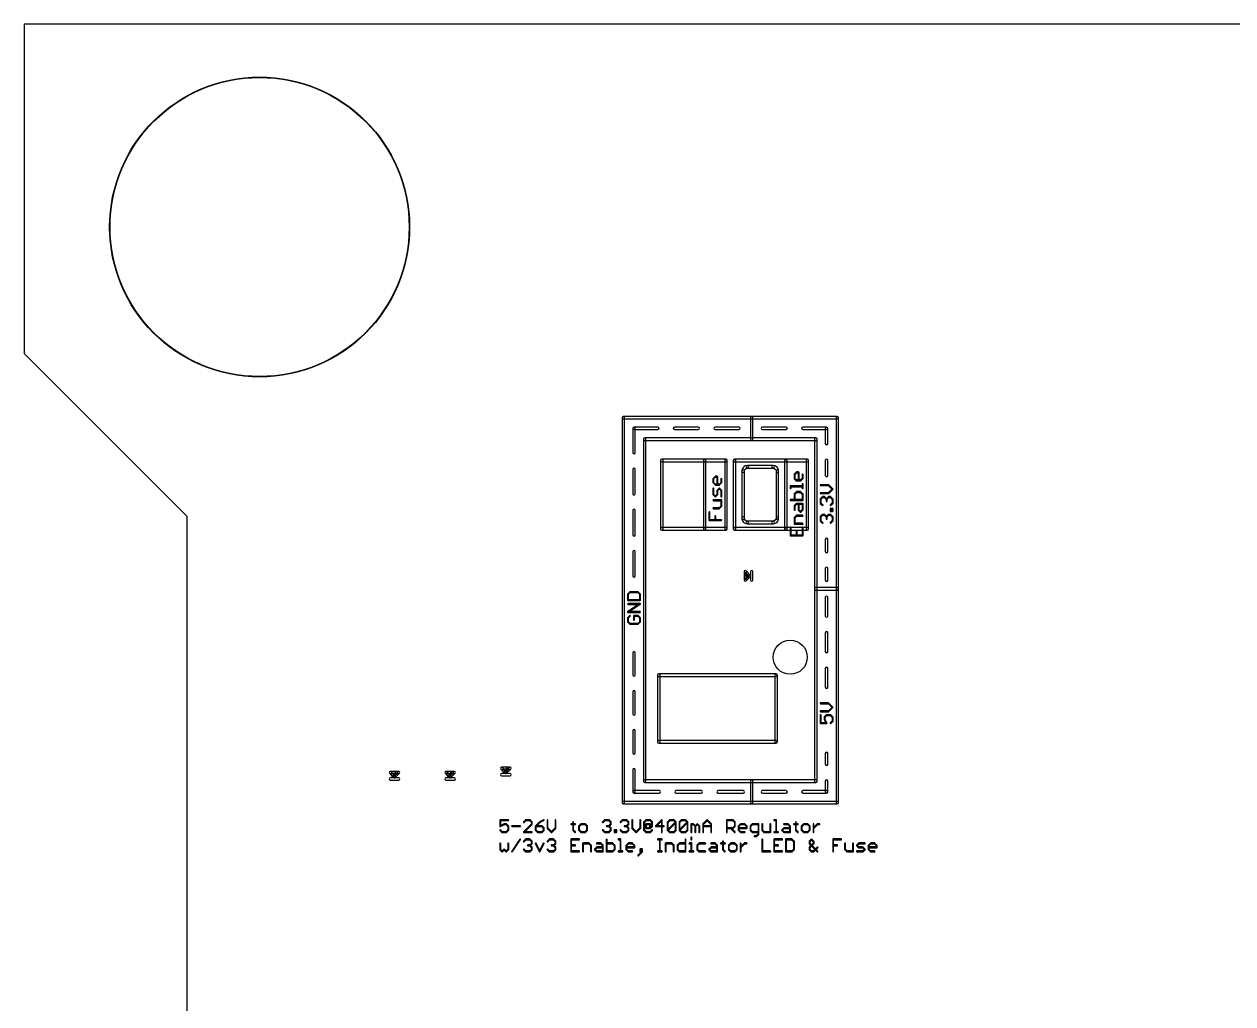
# Model space of a CAD drawing. Extents: x 0 to 11.2, y 0 to 11.2.
# Drawn here: x 0 to 2.824, y 8.92 to 11.21 of the extents above; entities that cross this region are included whole.
import ezdxf

# ---------------------------------------------------------------- set-up
doc = ezdxf.new("R2010")
doc.units = 0
doc.layers.add('20', color=53, linetype='CONTINUOUS')
doc.layers.add('21', color=253, linetype='CONTINUOUS')

msp = doc.modelspace()

# ---------------------------------------------------------------- linework, layer by layer
at = {"layer": '20'}
for p, q in [((5.969397, 11.21), (0, 11.21)), ((0, 11.21), (0, 10.44)), ((0, 10.44), (0.38, 10.06)), ((0.38, 10.06), (0.38, 1.16))]:
    msp.add_line(p, q, dxfattribs=at)
for radius in [0.350487, 0.349502]:
    msp.add_circle((0.550131, 10.735713), radius, dxfattribs=at)
at = {"layer": '21'}
for points in [[(1.7, 10.293), (1.4, 10.293, 1), (1.4, 10.287), (1.7, 10.287, 1)], [(1.397, 10.29), (1.397, 9.39, 1), (1.403, 9.39), (1.403, 10.29, 1)], [(1.9, 10.293), (1.7, 10.293, 1), (1.7, 10.287), (1.9, 10.287, 1)], [(1.703, 10.24), (1.703, 10.29, 1), (1.697, 10.29), (1.697, 10.24, 1)], [(1.903, 9.89), (1.903, 10.29, 1), (1.897, 10.29), (1.897, 9.89, 1)], [(1.48042, 10.268), (1.425, 10.268, 1), (1.425, 10.262), (1.48042, 10.262, 1)], [(1.422, 10.265), (1.422, 10.208278, 1), (1.428, 10.208278), (1.428, 10.265, 1)], [(1.57521, 10.268), (1.51979, 10.268, 1), (1.51979, 10.262), (1.57521, 10.262, 1)], [(1.67, 10.268), (1.61458, 10.268, 1), (1.61458, 10.262), (1.67, 10.262, 1)], [(1.725, 10.262), (1.780315, 10.262, 1), (1.780315, 10.268), (1.725, 10.268, 1)], [(1.819685, 10.262), (1.875, 10.262, 1), (1.875, 10.268), (1.819685, 10.268, 1)], [(1.872, 10.265), (1.872, 10.229685, 1), (1.878, 10.229685), (1.878, 10.265, 1)], [(1.453, 9.44), (1.453, 10.24, 1), (1.447, 10.24), (1.447, 9.44, 1)], [(1.45, 10.237), (1.85, 10.237, 1), (1.85, 10.243), (1.45, 10.243, 1)], [(1.847, 10.24), (1.847, 9.44, 1), (1.853, 9.44), (1.853, 10.24, 1)], [(1.422, 10.168907), (1.422, 10.112185, 1), (1.428, 10.112185), (1.428, 10.168907, 1)], [(1.59, 10.193), (1.49, 10.193, 1), (1.49, 10.187), (1.59, 10.187, 1)], [(1.487, 10.19), (1.487, 10.03, 1), (1.493, 10.03), (1.493, 10.19, 1)], [(1.64, 10.193), (1.59, 10.193, 1), (1.59, 10.187), (1.64, 10.187, 1)], [(1.587, 10.19), (1.587, 10.03, 1), (1.593, 10.03), (1.593, 10.19, 1)], [(1.643, 10.03), (1.643, 10.19, 1), (1.637, 10.19), (1.637, 10.03, 1)], [(1.78, 10.193), (1.66, 10.193, 1), (1.66, 10.187), (1.78, 10.187, 1)], [(1.657, 10.19), (1.657, 10.03, 1), (1.663, 10.03), (1.663, 10.19, 1)], [(1.69, 10.172, 1), (1.69, 10.178, 0.414214), (1.677, 10.165, 1), (1.683, 10.165, -0.414214)], [(1.683, 10.055), (1.683, 10.165, 1), (1.677, 10.165), (1.677, 10.055, 1)], [(1.69, 10.172), (1.75, 10.172, 1), (1.75, 10.178), (1.69, 10.178, 1)], [(1.757, 10.165, 1), (1.763, 10.165, 0.414214), (1.75, 10.178, 1), (1.75, 10.172, -0.414214)], [(1.757, 10.165), (1.757, 10.055, 1), (1.763, 10.055), (1.763, 10.165, 1)], [(1.83, 10.193), (1.78, 10.193, 1), (1.78, 10.187), (1.83, 10.187, 1)], [(1.777, 10.19), (1.777, 10.03, 1), (1.783, 10.03), (1.783, 10.19, 1)], [(1.833, 10.03), (1.833, 10.19, 1), (1.827, 10.19), (1.827, 10.03, 1)], [(1.872, 10.190315), (1.872, 10.155, 1), (1.878, 10.155), (1.878, 10.190315, 1)], [(1.611025, 10.146681), (1.615695, 10.151352, 1), (1.614281, 10.152766), (1.60961, 10.148095, 1)], [(1.611317, 10.138047), (1.611317, 10.147388, 1), (1.609317, 10.147388), (1.609317, 10.138047, 1)], [(1.614988, 10.151059), (1.619659, 10.151059, 1), (1.619659, 10.153059), (1.614988, 10.153059, 1)], [(1.618659, 10.152059), (1.618659, 10.133376, 1), (1.620659, 10.133376), (1.620659, 10.152059, 1)], [(1.628, 10.147388), (1.628, 10.138047, 1), (1.63, 10.138047), (1.63, 10.147388, 1)], [(1.801025, 10.156681), (1.805695, 10.161352, 1), (1.804281, 10.162766), (1.79961, 10.158095, 1)], [(1.801317, 10.148047), (1.801317, 10.157388, 1), (1.799317, 10.157388), (1.799317, 10.148047, 1)], [(1.805695, 10.144083), (1.801025, 10.148754, 1), (1.79961, 10.14734), (1.804281, 10.142669, 1)], [(1.804988, 10.161059), (1.809659, 10.161059, 1), (1.809659, 10.163059), (1.804988, 10.163059, 1)], [(1.814329, 10.144376), (1.804988, 10.144376, 1), (1.804988, 10.142376), (1.814329, 10.142376, 1)], [(1.808659, 10.162059), (1.808659, 10.143376, 1), (1.810659, 10.143376), (1.810659, 10.162059, 1)], [(1.818293, 10.148754), (1.813622, 10.144083, 1), (1.815036, 10.142669), (1.819707, 10.14734, 1)], [(1.818, 10.157388), (1.818, 10.148047, 1), (1.82, 10.148047), (1.82, 10.157388, 1)], [(1.615695, 10.134083), (1.611025, 10.138754, 1), (1.60961, 10.13734), (1.614281, 10.132669, 1)], [(1.611317, 10.110423), (1.611317, 10.124435, 1), (1.609317, 10.124435), (1.609317, 10.110423, 1)], [(1.615695, 10.10646), (1.611025, 10.11113, 1), (1.60961, 10.109716), (1.614281, 10.105046, 1)], [(1.624329, 10.134376), (1.614988, 10.134376, 1), (1.614988, 10.132376), (1.624329, 10.132376, 1)], [(1.618952, 10.11113), (1.614281, 10.10646, 1), (1.615695, 10.105046), (1.620366, 10.109716, 1)], [(1.623622, 10.125142), (1.618952, 10.120472, 1), (1.620366, 10.119058), (1.625036, 10.123728, 1)], [(1.618659, 10.119765), (1.618659, 10.110423, 1), (1.620659, 10.110423), (1.620659, 10.119765, 1)], [(1.628293, 10.138754), (1.623622, 10.134083, 1), (1.625036, 10.132669), (1.629707, 10.13734, 1)], [(1.629707, 10.120472), (1.625036, 10.125142, 1), (1.623622, 10.123728), (1.628293, 10.119058, 1)], [(1.63, 10.105753), (1.63, 10.119765, 1), (1.628, 10.119765), (1.628, 10.105753, 1)], [(1.791976, 10.12496), (1.791976, 10.129631, 1), (1.789976, 10.129631), (1.789976, 10.12496, 1)], [(1.790976, 10.128631), (1.819, 10.128631, 1), (1.819, 10.130631), (1.790976, 10.130631, 1)], [(1.804281, 10.116727), (1.79961, 10.112056, 1), (1.801025, 10.110642), (1.805695, 10.115312, 1)], [(1.799317, 10.111349), (1.799317, 10.097337, 1), (1.801317, 10.097337), (1.801317, 10.111349, 1)], [(1.814329, 10.117019), (1.804988, 10.117019, 1), (1.804988, 10.115019), (1.814329, 10.115019, 1)], [(1.819707, 10.112056), (1.815036, 10.116727, 1), (1.813622, 10.115312), (1.818293, 10.110642, 1)], [(1.82, 10.12496), (1.82, 10.134302, 1), (1.818, 10.134302), (1.818, 10.12496, 1)], [(1.82, 10.097337), (1.82, 10.111349, 1), (1.818, 10.111349), (1.818, 10.097337, 1)], [(1.879659, 10.133059), (1.860976, 10.133059, 1), (1.860976, 10.131059), (1.879659, 10.131059, 1)], [(1.860976, 10.112376), (1.879659, 10.112376, 1), (1.879659, 10.114376), (1.860976, 10.114376, 1)], [(1.889707, 10.123425), (1.880366, 10.132766, 1), (1.878952, 10.131352), (1.888293, 10.12201, 1)], [(1.880366, 10.112669), (1.889707, 10.12201, 1), (1.888293, 10.123425), (1.878952, 10.114083, 1)], [(1.629, 10.097812), (1.610317, 10.097812, 1), (1.610317, 10.095812), (1.629, 10.095812, 1)], [(1.625036, 10.077422), (1.629707, 10.082093, 1), (1.628293, 10.083507), (1.623622, 10.078836, 1)], [(1.63, 10.0828), (1.63, 10.096812, 1), (1.628, 10.096812), (1.628, 10.0828, 1)], [(1.790976, 10.096337), (1.819, 10.096337, 1), (1.819, 10.098337), (1.790976, 10.098337, 1)], [(1.801025, 10.083018), (1.805695, 10.087689, 1), (1.804281, 10.089103), (1.79961, 10.084432, 1)], [(1.801317, 10.074384), (1.801317, 10.083725, 1), (1.799317, 10.083725), (1.799317, 10.074384, 1)], [(1.804988, 10.087396), (1.819, 10.087396, 1), (1.819, 10.089396), (1.804988, 10.089396, 1)], [(1.810659, 10.074384), (1.810659, 10.088396, 1), (1.808659, 10.088396), (1.808659, 10.074384, 1)], [(1.818, 10.088396), (1.818, 10.074384, 1), (1.82, 10.074384), (1.82, 10.088396, 1)], [(1.861683, 10.099058), (1.866354, 10.103728, 1), (1.86494, 10.105142), (1.860269, 10.100472, 1)], [(1.861976, 10.090423), (1.861976, 10.099765, 1), (1.859976, 10.099765), (1.859976, 10.090423, 1)], [(1.866354, 10.08646), (1.861683, 10.09113, 1), (1.860269, 10.089716), (1.86494, 10.085046, 1)], [(1.865647, 10.103435), (1.870317, 10.103435, 1), (1.870317, 10.105435), (1.865647, 10.105435, 1)], [(1.86961, 10.103728), (1.874281, 10.099058, 1), (1.875695, 10.100472), (1.871025, 10.105142, 1)], [(1.875695, 10.099058), (1.880366, 10.103728, 1), (1.878952, 10.105142), (1.874281, 10.100472, 1)], [(1.873988, 10.099765), (1.873988, 10.095094, 1), (1.875988, 10.095094), (1.875988, 10.099765, 1)], [(1.879659, 10.103435), (1.884329, 10.103435, 1), (1.884329, 10.105435), (1.879659, 10.105435, 1)], [(1.883622, 10.103728), (1.888293, 10.099058, 1), (1.889707, 10.100472), (1.885036, 10.105142, 1)], [(1.888293, 10.09113), (1.883622, 10.08646, 1), (1.885036, 10.085046), (1.889707, 10.089716, 1)], [(1.888, 10.099765), (1.888, 10.090423, 1), (1.89, 10.090423), (1.89, 10.099765, 1)], [(1.422, 10.072815), (1.422, 10.016093, 1), (1.428, 10.016093), (1.428, 10.072815, 1)], [(1.601976, 10.050506), (1.601976, 10.069188, 1), (1.599976, 10.069188), (1.599976, 10.050506, 1)], [(1.610317, 10.077129), (1.624329, 10.077129, 1), (1.624329, 10.079129), (1.610317, 10.079129, 1)], [(1.615988, 10.050506), (1.615988, 10.059847, 1), (1.613988, 10.059847), (1.613988, 10.050506, 1)], [(1.683, 10.055, 1), (1.677, 10.055, 0.414214), (1.69, 10.042, 1), (1.69, 10.048, -0.414214)], [(1.75, 10.048, 1), (1.75, 10.042, 0.414214), (1.763, 10.055, 1), (1.757, 10.055, -0.414214)], [(1.801025, 10.055395), (1.805695, 10.060065, 1), (1.804281, 10.061479), (1.79961, 10.056809, 1)], [(1.801317, 10.04209), (1.801317, 10.056102, 1), (1.799317, 10.056102), (1.799317, 10.04209, 1)], [(1.804988, 10.059772), (1.819, 10.059772, 1), (1.819, 10.061772), (1.804988, 10.061772, 1)], [(1.815036, 10.07042), (1.810366, 10.075091, 1), (1.808952, 10.073677), (1.813622, 10.069006, 1)], [(1.818293, 10.075091), (1.813622, 10.07042, 1), (1.815036, 10.069006), (1.819707, 10.073677, 1)], [(1.861683, 10.057622), (1.866354, 10.062293, 1), (1.86494, 10.063707), (1.860269, 10.059036, 1)], [(1.861976, 10.048988), (1.861976, 10.058329, 1), (1.859976, 10.058329), (1.859976, 10.048988, 1)], [(1.865647, 10.062), (1.870317, 10.062, 1), (1.870317, 10.064), (1.865647, 10.064, 1)], [(1.86961, 10.062293), (1.874281, 10.057622, 1), (1.875695, 10.059036), (1.871025, 10.063707, 1)], [(1.875695, 10.057622), (1.880366, 10.062293, 1), (1.878952, 10.063707), (1.874281, 10.059036, 1)], [(1.873988, 10.058329), (1.873988, 10.053659, 1), (1.875988, 10.053659), (1.875988, 10.058329, 1)], [(1.879659, 10.062), (1.884329, 10.062, 1), (1.884329, 10.064), (1.879659, 10.064, 1)], [(1.885329, 10.071941), (1.885329, 10.076612, 1), (1.883329, 10.076612), (1.883329, 10.071941, 1)], [(1.884329, 10.075612), (1.889, 10.075612, 1), (1.889, 10.077612), (1.884329, 10.077612, 1)], [(1.889, 10.072941), (1.884329, 10.072941, 1), (1.884329, 10.070941), (1.889, 10.070941, 1)], [(1.883622, 10.062293), (1.888293, 10.057622, 1), (1.889707, 10.059036), (1.885036, 10.063707, 1)], [(1.888, 10.076612), (1.888, 10.071941, 1), (1.89, 10.071941), (1.89, 10.076612, 1)], [(1.888, 10.058329), (1.888, 10.048988, 1), (1.89, 10.048988), (1.89, 10.058329, 1)], [(1.49, 10.027), (1.59, 10.027, 1), (1.59, 10.033), (1.49, 10.033, 1)], [(1.59, 10.027), (1.64, 10.027, 1), (1.64, 10.033), (1.59, 10.033, 1)], [(1.629, 10.051506), (1.600976, 10.051506, 1), (1.600976, 10.049506), (1.629, 10.049506, 1)], [(1.66, 10.027), (1.78, 10.027, 1), (1.78, 10.033), (1.66, 10.033, 1)], [(1.69, 10.042), (1.75, 10.042, 1), (1.75, 10.048), (1.69, 10.048, 1)], [(1.78, 10.027), (1.83, 10.027, 1), (1.83, 10.033), (1.78, 10.033, 1)], [(1.789976, 10.033149), (1.789976, 10.014466, 1), (1.791976, 10.014466), (1.791976, 10.033149, 1)], [(1.819, 10.04309), (1.800317, 10.04309, 1), (1.800317, 10.04109), (1.819, 10.04109, 1)], [(1.82, 10.014466), (1.82, 10.033149, 1), (1.818, 10.033149), (1.818, 10.014466, 1)], [(1.866354, 10.045025), (1.861683, 10.049695, 1), (1.860269, 10.048281), (1.86494, 10.04361, 1)], [(1.888293, 10.049695), (1.883622, 10.045025, 1), (1.885036, 10.04361), (1.889707, 10.048281, 1)], [(1.790976, 10.013466), (1.819, 10.013466, 1), (1.819, 10.015466), (1.790976, 10.015466, 1)], [(1.805988, 10.014466), (1.805988, 10.023808, 1), (1.803988, 10.023808), (1.803988, 10.014466, 1)], [(1.872, 10.005), (1.872, 9.977185, 1), (1.878, 9.977185), (1.878, 10.005, 1)], [(1.422, 9.976722), (1.422, 9.92, 1), (1.428, 9.92), (1.428, 9.976722, 1)], [(1.696768, 9.921768), (1.686768, 9.931768, 1), (1.683232, 9.928232), (1.693232, 9.918232, 1)], [(1.6825, 9.93), (1.6825, 9.925, 1), (1.6875, 9.925), (1.6875, 9.93, 1)], [(1.6825, 9.925), (1.6825, 9.91, 1), (1.6875, 9.91), (1.6875, 9.925, 1)], [(1.691768, 9.921768), (1.686768, 9.926768, 1), (1.683232, 9.923232), (1.688232, 9.918232, 1)], [(1.686768, 9.908232), (1.691768, 9.913232, 1), (1.688232, 9.916768), (1.683232, 9.911768, 1)], [(1.691768, 9.913232), (1.696768, 9.918232, 1), (1.693232, 9.921768), (1.688232, 9.916768, 1)], [(1.6875, 9.92), (1.6875, 9.915, 1), (1.6925, 9.915), (1.6925, 9.92, 1)], [(1.6975, 9.93), (1.6975, 9.91, 1), (1.7025, 9.91), (1.7025, 9.93, 1)], [(1.872, 9.937815), (1.872, 9.91, 1), (1.878, 9.91), (1.878, 9.937815, 1)], [(1.9, 9.893), (1.85, 9.893, 1), (1.85, 9.887), (1.9, 9.887, 1)], [(1.903, 9.39), (1.903, 9.89, 1), (1.897, 9.89), (1.897, 9.39, 1)], [(1.41494, 9.882766), (1.410269, 9.878095, 1), (1.411683, 9.876681), (1.416354, 9.881352, 1)], [(1.409976, 9.877388), (1.409976, 9.863376, 1), (1.411976, 9.863376), (1.411976, 9.877388, 1)], [(1.410976, 9.862376), (1.439, 9.862376, 1), (1.439, 9.864376), (1.410976, 9.864376, 1)], [(1.434329, 9.883059), (1.415647, 9.883059, 1), (1.415647, 9.881059), (1.434329, 9.881059, 1)], [(1.439707, 9.878095), (1.435036, 9.882766, 1), (1.433622, 9.881352), (1.438293, 9.876681, 1)], [(1.44, 9.863376), (1.44, 9.877388, 1), (1.438, 9.877388), (1.438, 9.863376, 1)], [(1.872, 9.87), (1.872, 9.826247, 1), (1.878, 9.826247), (1.878, 9.87, 1)], [(1.411531, 9.834921), (1.439555, 9.853603, 1), (1.438445, 9.855267), (1.410421, 9.836585, 1)], [(1.439, 9.855435), (1.410976, 9.855435, 1), (1.410976, 9.853435), (1.439, 9.853435, 1)], [(1.439, 9.836753), (1.410976, 9.836753, 1), (1.410976, 9.834753), (1.439, 9.834753, 1)], [(1.41494, 9.827519), (1.410269, 9.822848, 1), (1.411683, 9.821434), (1.416354, 9.826105, 1)], [(1.409976, 9.822141), (1.409976, 9.8128, 1), (1.411976, 9.8128), (1.411976, 9.822141, 1)], [(1.410269, 9.812093), (1.41494, 9.807422, 1), (1.416354, 9.808836), (1.411683, 9.813507, 1)], [(1.415647, 9.807129), (1.434329, 9.807129, 1), (1.434329, 9.809129), (1.415647, 9.809129, 1)], [(1.434329, 9.827812), (1.424988, 9.827812, 1), (1.424988, 9.825812), (1.434329, 9.825812, 1)], [(1.423988, 9.826812), (1.423988, 9.81747, 1), (1.425988, 9.81747), (1.425988, 9.826812, 1)], [(1.439707, 9.822848), (1.435036, 9.827519, 1), (1.433622, 9.826105), (1.438293, 9.821434, 1)], [(1.435036, 9.807422), (1.439707, 9.812093, 1), (1.438293, 9.813507), (1.433622, 9.808836, 1)], [(1.44, 9.8128), (1.44, 9.822141, 1), (1.438, 9.822141), (1.438, 9.8128, 1)], [(1.872, 9.786877), (1.872, 9.743123, 1), (1.878, 9.743123), (1.878, 9.786877, 1)], [(1.422, 9.74), (1.422, 9.688278, 1), (1.428, 9.688278), (1.428, 9.74, 1)], [(1.48, 9.688), (1.48, 9.532, 1), (1.486, 9.532), (1.486, 9.688, 1)], [(1.757, 9.691), (1.483, 9.691, 1), (1.483, 9.685), (1.757, 9.685, 1)], [(1.76, 9.532), (1.76, 9.688, 1), (1.754, 9.688), (1.754, 9.532, 1)], [(1.872, 9.703753), (1.872, 9.66, 1), (1.878, 9.66), (1.878, 9.703753, 1)], [(1.422, 9.648907), (1.422, 9.597185, 1), (1.428, 9.597185), (1.428, 9.648907, 1)], [(1.879659, 9.623059), (1.860976, 9.623059, 1), (1.860976, 9.621059), (1.879659, 9.621059, 1)], [(1.860976, 9.602376), (1.879659, 9.602376, 1), (1.879659, 9.604376), (1.860976, 9.604376, 1)], [(1.889707, 9.613425), (1.880366, 9.622766, 1), (1.878952, 9.621352), (1.888293, 9.612011, 1)], [(1.880366, 9.602669), (1.889707, 9.612011, 1), (1.888293, 9.613425), (1.878952, 9.604083, 1)], [(1.859976, 9.594435), (1.859976, 9.575753, 1), (1.861976, 9.575753), (1.861976, 9.594435, 1)], [(1.860976, 9.574753), (1.874988, 9.574753, 1), (1.874988, 9.576753), (1.860976, 9.576753, 1)], [(1.871025, 9.589058), (1.875695, 9.593728, 1), (1.874281, 9.595143), (1.86961, 9.590472, 1)], [(1.871317, 9.585094), (1.871317, 9.589765, 1), (1.869317, 9.589765), (1.869317, 9.585094, 1)], [(1.875882, 9.5762), (1.871212, 9.585541, 1), (1.869423, 9.584647), (1.874094, 9.575306, 1)], [(1.874988, 9.593435), (1.884329, 9.593435, 1), (1.884329, 9.595435), (1.874988, 9.595435, 1)], [(1.883622, 9.593728), (1.888293, 9.589058, 1), (1.889707, 9.590472), (1.885036, 9.595143, 1)], [(1.888293, 9.581131), (1.883622, 9.57646, 1), (1.885036, 9.575046), (1.889707, 9.579716, 1)], [(1.888, 9.589765), (1.888, 9.580423, 1), (1.89, 9.580423), (1.89, 9.589765, 1)], [(1.422, 9.557815), (1.422, 9.506093, 1), (1.428, 9.506093), (1.428, 9.557815, 1)], [(1.483, 9.529), (1.757, 9.529, 1), (1.757, 9.535), (1.483, 9.535, 1)], [(1.872, 9.505), (1.872, 9.479685, 1), (1.878, 9.479685), (1.878, 9.505, 1)], [(0.8704, 9.4628), (0.8554, 9.4628, 1), (0.8554, 9.4578), (0.8704, 9.4578, 1)], [(0.853632, 9.458532), (0.858632, 9.453532, 1), (0.862168, 9.457068), (0.857168, 9.462068, 1)], [(0.867168, 9.448532), (0.877168, 9.458532, 1), (0.873632, 9.462068), (0.863632, 9.452068, 1)], [(0.867168, 9.453532), (0.872168, 9.458532, 1), (0.868632, 9.462068), (0.863632, 9.457068, 1)], [(0.8754, 9.4628), (0.8704, 9.4628, 1), (0.8704, 9.4578), (0.8754, 9.4578, 1)], [(1.0004, 9.4628), (0.9854, 9.4628, 1), (0.9854, 9.4578), (1.0004, 9.4578, 1)], [(0.983632, 9.458532), (0.988632, 9.453532, 1), (0.992168, 9.457068), (0.987168, 9.462068, 1)], [(0.997168, 9.448532), (1.007168, 9.458532, 1), (1.003632, 9.462068), (0.993632, 9.452068, 1)], [(0.997168, 9.453532), (1.002168, 9.458532, 1), (0.998632, 9.462068), (0.993632, 9.457068, 1)], [(1.0054, 9.4628), (1.0004, 9.4628, 1), (1.0004, 9.4578), (1.0054, 9.4578, 1)], [(1.1304, 9.4728), (1.1154, 9.4728, 1), (1.1154, 9.4678), (1.1304, 9.4678, 1)], [(1.113632, 9.468532), (1.118632, 9.463532, 1), (1.122168, 9.467068), (1.117168, 9.472068, 1)], [(1.118632, 9.463532), (1.123632, 9.458532, 1), (1.127168, 9.462068), (1.122168, 9.467068, 1)], [(1.1254, 9.4678), (1.1204, 9.4678, 1), (1.1204, 9.4628), (1.1254, 9.4628, 1)], [(1.127168, 9.458532), (1.137168, 9.468532, 1), (1.133632, 9.472068), (1.123632, 9.462068, 1)], [(1.127168, 9.463532), (1.132168, 9.468532, 1), (1.128632, 9.472068), (1.123632, 9.467068, 1)], [(1.1354, 9.4728), (1.1304, 9.4728, 1), (1.1304, 9.4678), (1.1354, 9.4678, 1)], [(1.422, 9.466722), (1.422, 9.415, 1), (1.428, 9.415), (1.428, 9.466722, 1)], [(0.8754, 9.4478), (0.8554, 9.4478, 1), (0.8554, 9.4428), (0.8754, 9.4428, 1)], [(0.858632, 9.453532), (0.863632, 9.448532, 1), (0.867168, 9.452068), (0.862168, 9.457068, 1)], [(0.8654, 9.4578), (0.8604, 9.4578, 1), (0.8604, 9.4528), (0.8654, 9.4528, 1)], [(1.0054, 9.4478), (0.9854, 9.4478, 1), (0.9854, 9.4428), (1.0054, 9.4428, 1)], [(0.988632, 9.453532), (0.993632, 9.448532, 1), (0.997168, 9.452068), (0.992168, 9.457068, 1)], [(0.9954, 9.4578), (0.9904, 9.4578, 1), (0.9904, 9.4528), (0.9954, 9.4528, 1)], [(1.1354, 9.4578), (1.1154, 9.4578, 1), (1.1154, 9.4528), (1.1354, 9.4528, 1)], [(1.85, 9.443), (1.45, 9.443, 1), (1.45, 9.437), (1.85, 9.437, 1)], [(1.697, 9.44), (1.697, 9.39, 1), (1.703, 9.39), (1.703, 9.44, 1)], [(1.872, 9.440315), (1.872, 9.415, 1), (1.878, 9.415), (1.878, 9.440315, 1)], [(1.425, 9.412), (1.483753, 9.412, 1), (1.483753, 9.418), (1.425, 9.418, 1)], [(1.523123, 9.412), (1.581877, 9.412, 1), (1.581877, 9.418), (1.523123, 9.418, 1)], [(1.621247, 9.412), (1.68, 9.412, 1), (1.68, 9.418), (1.621247, 9.418, 1)], [(1.780315, 9.418), (1.725, 9.418, 1), (1.725, 9.412), (1.780315, 9.412, 1)], [(1.875, 9.418), (1.819685, 9.418, 1), (1.819685, 9.412), (1.875, 9.412, 1)], [(1.4, 9.387), (1.7, 9.387, 1), (1.7, 9.393), (1.4, 9.393, 1)], [(1.7, 9.387), (1.9, 9.387, 1), (1.9, 9.393), (1.7, 9.393, 1)], [(1.131123, 9.350024), (1.112441, 9.350024, 1), (1.112441, 9.348024), (1.131123, 9.348024, 1)], [(1.111441, 9.349024), (1.111441, 9.335012, 1), (1.113441, 9.335012), (1.113441, 9.349024, 1)], [(1.171651, 9.349731), (1.166981, 9.34506, 1), (1.168395, 9.343646), (1.173065, 9.348317, 1)], [(1.1817, 9.350024), (1.172358, 9.350024, 1), (1.172358, 9.348024), (1.1817, 9.348024, 1)], [(1.187077, 9.34506), (1.182407, 9.349731, 1), (1.180992, 9.348317), (1.185663, 9.343646, 1)], [(1.213547, 9.349918), (1.204205, 9.345248, 1), (1.2051, 9.343459), (1.214441, 9.348129, 1)], [(1.221935, 9.349024), (1.221935, 9.330341, 1), (1.223935, 9.330341), (1.223935, 9.349024, 1)], [(1.242617, 9.330341), (1.242617, 9.349024, 1), (1.240617, 9.349024), (1.240617, 9.330341, 1)], [(1.352552, 9.343646), (1.357222, 9.348317, 1), (1.355808, 9.349731), (1.351137, 9.34506, 1)], [(1.356515, 9.348024), (1.365856, 9.348024, 1), (1.365856, 9.350024), (1.356515, 9.350024, 1)], [(1.365149, 9.348317), (1.36982, 9.343646, 1), (1.371234, 9.34506), (1.366564, 9.349731, 1)], [(1.393987, 9.343646), (1.398658, 9.348317, 1), (1.397243, 9.349731), (1.392573, 9.34506, 1)], [(1.39795, 9.348024), (1.407292, 9.348024, 1), (1.407292, 9.350024), (1.39795, 9.350024, 1)], [(1.406585, 9.348317), (1.411255, 9.343646, 1), (1.412669, 9.34506), (1.407999, 9.349731, 1)], [(1.419903, 9.349024), (1.419903, 9.330341, 1), (1.421903, 9.330341), (1.421903, 9.349024, 1)], [(1.440586, 9.330341), (1.440586, 9.349024, 1), (1.438586, 9.349024), (1.438586, 9.330341, 1)], [(1.449234, 9.343646), (1.453905, 9.348317, 1), (1.45249, 9.349731), (1.44782, 9.34506, 1)], [(1.453197, 9.348024), (1.462539, 9.348024, 1), (1.462539, 9.350024), (1.453197, 9.350024, 1)], [(1.461832, 9.348317), (1.466502, 9.343646, 1), (1.467917, 9.34506), (1.463246, 9.349731, 1)], [(1.489455, 9.349731), (1.475443, 9.335719, 1), (1.476857, 9.334305), (1.490869, 9.348317, 1)], [(1.491162, 9.321), (1.491162, 9.349024, 1), (1.489162, 9.349024), (1.489162, 9.321, 1)], [(1.504481, 9.343646), (1.509152, 9.348317, 1), (1.507737, 9.349731), (1.503067, 9.34506, 1)], [(1.508445, 9.348024), (1.517786, 9.348024, 1), (1.517786, 9.350024), (1.508445, 9.350024, 1)], [(1.517079, 9.348317), (1.521749, 9.343646, 1), (1.523164, 9.34506), (1.518493, 9.349731, 1)], [(1.532104, 9.343646), (1.536775, 9.348317, 1), (1.535361, 9.349731), (1.53069, 9.34506, 1)], [(1.536068, 9.348024), (1.545409, 9.348024, 1), (1.545409, 9.350024), (1.536068, 9.350024, 1)], [(1.544702, 9.348317), (1.549373, 9.343646, 1), (1.550787, 9.34506), (1.546116, 9.349731, 1)], [(1.587352, 9.338975), (1.596693, 9.348317, 1), (1.595279, 9.349731), (1.585937, 9.34039, 1)], [(1.595279, 9.348317), (1.60462, 9.338975, 1), (1.606034, 9.34039), (1.596693, 9.349731, 1)], [(1.642891, 9.321), (1.642891, 9.349024, 1), (1.640891, 9.349024), (1.640891, 9.321, 1)], [(1.641891, 9.348024), (1.655903, 9.348024, 1), (1.655903, 9.350024), (1.641891, 9.350024, 1)], [(1.655196, 9.348317), (1.659867, 9.343646, 1), (1.661281, 9.34506), (1.656611, 9.349731, 1)], [(1.752386, 9.348024), (1.757056, 9.348024, 1), (1.757056, 9.350024), (1.752386, 9.350024, 1)], [(1.756056, 9.349024), (1.756056, 9.321, 1), (1.758056, 9.321), (1.758056, 9.349024, 1)], [(1.117818, 9.321707), (1.113148, 9.326378, 1), (1.111733, 9.324964), (1.116404, 9.320293, 1)], [(1.112888, 9.334118), (1.122229, 9.338788, 1), (1.121335, 9.340577), (1.111993, 9.335906, 1)], [(1.126453, 9.322), (1.117111, 9.322, 1), (1.117111, 9.32), (1.126453, 9.32, 1)], [(1.121782, 9.338683), (1.126453, 9.338683, 1), (1.126453, 9.340683), (1.121782, 9.340683, 1)], [(1.125745, 9.338975), (1.130416, 9.334305, 1), (1.13183, 9.335719), (1.12716, 9.34039, 1)], [(1.130416, 9.326378), (1.125745, 9.321707, 1), (1.12716, 9.320293), (1.13183, 9.324964, 1)], [(1.130123, 9.335012), (1.130123, 9.325671, 1), (1.132123, 9.325671), (1.132123, 9.335012, 1)], [(1.140064, 9.334012), (1.158747, 9.334012, 1), (1.158747, 9.336012), (1.140064, 9.336012, 1)], [(1.168395, 9.320293), (1.187077, 9.338975, 1), (1.185663, 9.34039), (1.166981, 9.321707, 1)], [(1.18637, 9.322), (1.167688, 9.322, 1), (1.167688, 9.32), (1.18637, 9.32, 1)], [(1.18737, 9.339683), (1.18737, 9.344353, 1), (1.18537, 9.344353), (1.18537, 9.339683, 1)], [(1.203945, 9.34506), (1.194604, 9.335719, 1), (1.196018, 9.334305), (1.20536, 9.343646, 1)], [(1.194311, 9.335012), (1.194311, 9.325671, 1), (1.196311, 9.325671), (1.196311, 9.335012, 1)], [(1.209323, 9.336012), (1.195311, 9.336012, 1), (1.195311, 9.334012), (1.209323, 9.334012, 1)], [(1.194604, 9.324964), (1.199275, 9.320293, 1), (1.200689, 9.321707), (1.196018, 9.326378, 1)], [(1.199982, 9.32), (1.209323, 9.32, 1), (1.209323, 9.322), (1.199982, 9.322, 1)], [(1.214701, 9.331048), (1.21003, 9.335719, 1), (1.208616, 9.334305), (1.213287, 9.329634, 1)], [(1.21003, 9.320293), (1.214701, 9.324964, 1), (1.213287, 9.326378), (1.208616, 9.321707, 1)], [(1.214994, 9.325671), (1.214994, 9.330341, 1), (1.212994, 9.330341), (1.212994, 9.325671, 1)], [(1.222228, 9.329634), (1.231569, 9.320293, 1), (1.232983, 9.321707), (1.223642, 9.331048, 1)], [(1.232983, 9.320293), (1.242324, 9.329634, 1), (1.24091, 9.331048), (1.231569, 9.321707, 1)], [(1.278182, 9.338683), (1.287523, 9.338683, 1), (1.287523, 9.340683), (1.278182, 9.340683, 1)], [(1.281852, 9.344353), (1.281852, 9.325671, 1), (1.283852, 9.325671), (1.283852, 9.344353, 1)], [(1.282145, 9.324964), (1.286816, 9.320293, 1), (1.28823, 9.321707), (1.283559, 9.326378, 1)], [(1.300561, 9.34039), (1.29589, 9.335719, 1), (1.297305, 9.334305), (1.301975, 9.338975, 1)], [(1.295597, 9.335012), (1.295597, 9.325671, 1), (1.297597, 9.325671), (1.297597, 9.335012, 1)], [(1.29589, 9.324964), (1.300561, 9.320293, 1), (1.301975, 9.321707), (1.297305, 9.326378, 1)], [(1.310609, 9.340683), (1.301268, 9.340683, 1), (1.301268, 9.338683), (1.310609, 9.338683, 1)], [(1.301268, 9.32), (1.310609, 9.32, 1), (1.310609, 9.322), (1.301268, 9.322, 1)], [(1.315987, 9.335719), (1.311316, 9.34039, 1), (1.309902, 9.338975), (1.314573, 9.334305, 1)], [(1.311316, 9.320293), (1.315987, 9.324964, 1), (1.314573, 9.326378), (1.309902, 9.321707, 1)], [(1.31628, 9.325671), (1.31628, 9.335012, 1), (1.31428, 9.335012), (1.31428, 9.325671, 1)], [(1.357222, 9.321707), (1.352552, 9.326378, 1), (1.351137, 9.324964), (1.355808, 9.320293, 1)], [(1.365856, 9.322), (1.356515, 9.322, 1), (1.356515, 9.32), (1.365856, 9.32, 1)], [(1.365856, 9.336012), (1.361186, 9.336012, 1), (1.361186, 9.334012), (1.365856, 9.334012, 1)], [(1.36982, 9.34039), (1.365149, 9.335719, 1), (1.366564, 9.334305), (1.371234, 9.338975, 1)], [(1.365149, 9.334305), (1.36982, 9.329634, 1), (1.371234, 9.331048), (1.366564, 9.335719, 1)], [(1.36982, 9.326378), (1.365149, 9.321707, 1), (1.366564, 9.320293), (1.371234, 9.324964, 1)], [(1.369527, 9.344353), (1.369527, 9.339683, 1), (1.371527, 9.339683), (1.371527, 9.344353, 1)], [(1.369527, 9.330341), (1.369527, 9.325671, 1), (1.371527, 9.325671), (1.371527, 9.330341, 1)], [(1.380468, 9.321), (1.380468, 9.325671, 1), (1.378468, 9.325671), (1.378468, 9.321, 1)], [(1.379468, 9.324671), (1.384139, 9.324671, 1), (1.384139, 9.326671), (1.379468, 9.326671, 1)], [(1.384139, 9.322), (1.379468, 9.322, 1), (1.379468, 9.32), (1.384139, 9.32, 1)], [(1.383139, 9.325671), (1.383139, 9.321, 1), (1.385139, 9.321), (1.385139, 9.325671, 1)], [(1.398658, 9.321707), (1.393987, 9.326378, 1), (1.392573, 9.324964), (1.397243, 9.320293, 1)], [(1.407292, 9.322), (1.39795, 9.322, 1), (1.39795, 9.32), (1.407292, 9.32, 1)], [(1.407292, 9.336012), (1.402621, 9.336012, 1), (1.402621, 9.334012), (1.407292, 9.334012, 1)], [(1.411255, 9.34039), (1.406585, 9.335719, 1), (1.407999, 9.334305), (1.412669, 9.338975, 1)], [(1.406585, 9.334305), (1.411255, 9.329634, 1), (1.412669, 9.331048), (1.407999, 9.335719, 1)], [(1.411255, 9.326378), (1.406585, 9.321707, 1), (1.407999, 9.320293), (1.412669, 9.324964, 1)], [(1.410962, 9.344353), (1.410962, 9.339683, 1), (1.412962, 9.339683), (1.412962, 9.344353, 1)], [(1.410962, 9.330341), (1.410962, 9.325671, 1), (1.412962, 9.325671), (1.412962, 9.330341, 1)], [(1.420196, 9.329634), (1.429537, 9.320293, 1), (1.430952, 9.321707), (1.42161, 9.331048, 1)], [(1.430952, 9.320293), (1.440293, 9.329634, 1), (1.438879, 9.331048), (1.429537, 9.321707, 1)], [(1.449527, 9.325671), (1.449527, 9.344353, 1), (1.447527, 9.344353), (1.447527, 9.325671, 1)], [(1.453905, 9.321707), (1.449234, 9.326378, 1), (1.44782, 9.324964), (1.45249, 9.320293, 1)], [(1.454197, 9.330341), (1.454197, 9.339683, 1), (1.452197, 9.339683), (1.452197, 9.330341, 1)], [(1.453197, 9.338683), (1.462539, 9.338683, 1), (1.462539, 9.340683), (1.453197, 9.340683, 1)], [(1.462539, 9.331341), (1.453197, 9.331341, 1), (1.453197, 9.329341), (1.462539, 9.329341, 1)], [(1.462539, 9.322), (1.453197, 9.322, 1), (1.453197, 9.32), (1.462539, 9.32, 1)], [(1.461539, 9.339683), (1.461539, 9.330341, 1), (1.463539, 9.330341), (1.463539, 9.339683, 1)], [(1.466502, 9.335719), (1.461832, 9.331048, 1), (1.463246, 9.329634), (1.467917, 9.334305, 1)], [(1.466502, 9.326378), (1.461832, 9.321707, 1), (1.463246, 9.320293), (1.467917, 9.324964, 1)], [(1.466209, 9.344353), (1.466209, 9.335012, 1), (1.468209, 9.335012), (1.468209, 9.344353, 1)], [(1.47615, 9.334012), (1.494833, 9.334012, 1), (1.494833, 9.336012), (1.47615, 9.336012, 1)], [(1.504774, 9.325671), (1.504774, 9.344353, 1), (1.502774, 9.344353), (1.502774, 9.325671, 1)], [(1.504481, 9.324964), (1.523164, 9.343646, 1), (1.521749, 9.34506), (1.503067, 9.326378, 1)], [(1.509152, 9.321707), (1.504481, 9.326378, 1), (1.503067, 9.324964), (1.507737, 9.320293, 1)], [(1.517786, 9.322), (1.508445, 9.322, 1), (1.508445, 9.32), (1.517786, 9.32, 1)], [(1.521749, 9.326378), (1.517079, 9.321707, 1), (1.518493, 9.320293), (1.523164, 9.324964, 1)], [(1.521456, 9.344353), (1.521456, 9.325671, 1), (1.523456, 9.325671), (1.523456, 9.344353, 1)], [(1.532397, 9.325671), (1.532397, 9.344353, 1), (1.530397, 9.344353), (1.530397, 9.325671, 1)], [(1.532104, 9.324964), (1.550787, 9.343646, 1), (1.549373, 9.34506), (1.53069, 9.326378, 1)], [(1.536775, 9.321707), (1.532104, 9.326378, 1), (1.53069, 9.324964), (1.535361, 9.320293, 1)], [(1.545409, 9.322), (1.536068, 9.322, 1), (1.536068, 9.32), (1.545409, 9.32, 1)], [(1.549373, 9.326378), (1.544702, 9.321707, 1), (1.546116, 9.320293), (1.550787, 9.324964, 1)], [(1.54908, 9.344353), (1.54908, 9.325671, 1), (1.55108, 9.325671), (1.55108, 9.344353, 1)], [(1.560021, 9.321), (1.560021, 9.339683, 1), (1.558021, 9.339683), (1.558021, 9.321, 1)], [(1.559021, 9.338683), (1.563692, 9.338683, 1), (1.563692, 9.340683), (1.559021, 9.340683, 1)], [(1.562984, 9.338975), (1.567655, 9.334305, 1), (1.569069, 9.335719), (1.564399, 9.34039, 1)], [(1.569069, 9.334305), (1.57374, 9.338975, 1), (1.572326, 9.34039), (1.567655, 9.335719, 1)], [(1.567362, 9.335012), (1.567362, 9.321, 1), (1.569362, 9.321), (1.569362, 9.335012, 1)], [(1.572326, 9.338975), (1.576996, 9.334305, 1), (1.578411, 9.335719), (1.57374, 9.34039, 1)], [(1.576703, 9.335012), (1.576703, 9.321, 1), (1.578703, 9.321), (1.578703, 9.335012, 1)], [(1.587644, 9.321), (1.587644, 9.339683, 1), (1.585644, 9.339683), (1.585644, 9.321, 1)], [(1.586644, 9.334012), (1.605327, 9.334012, 1), (1.605327, 9.336012), (1.586644, 9.336012, 1)], [(1.604327, 9.339683), (1.604327, 9.321, 1), (1.606327, 9.321), (1.606327, 9.339683, 1)], [(1.655903, 9.331341), (1.641891, 9.331341, 1), (1.641891, 9.329341), (1.655903, 9.329341, 1)], [(1.650526, 9.329634), (1.659867, 9.320293, 1), (1.661281, 9.321707), (1.65194, 9.331048, 1)], [(1.659867, 9.335719), (1.655196, 9.331048, 1), (1.656611, 9.329634), (1.661281, 9.334305, 1)], [(1.659574, 9.344353), (1.659574, 9.335012, 1), (1.661574, 9.335012), (1.661574, 9.344353, 1)], [(1.670222, 9.334305), (1.674893, 9.338975, 1), (1.673479, 9.34039), (1.668808, 9.335719, 1)], [(1.670515, 9.325671), (1.670515, 9.335012, 1), (1.668515, 9.335012), (1.668515, 9.325671, 1)], [(1.688198, 9.331341), (1.669515, 9.331341, 1), (1.669515, 9.329341), (1.688198, 9.329341, 1)], [(1.674893, 9.321707), (1.670222, 9.326378, 1), (1.668808, 9.324964), (1.673479, 9.320293, 1)], [(1.674186, 9.338683), (1.683527, 9.338683, 1), (1.683527, 9.340683), (1.674186, 9.340683, 1)], [(1.683527, 9.322), (1.674186, 9.322, 1), (1.674186, 9.32), (1.683527, 9.32, 1)], [(1.68282, 9.338975), (1.68749, 9.334305, 1), (1.688905, 9.335719), (1.684234, 9.34039, 1)], [(1.687198, 9.335012), (1.687198, 9.330341, 1), (1.689198, 9.330341), (1.689198, 9.335012, 1)], [(1.701102, 9.34039), (1.696431, 9.335719, 1), (1.697846, 9.334305), (1.702516, 9.338975, 1)], [(1.696431, 9.324964), (1.701102, 9.320293, 1), (1.702516, 9.321707), (1.697846, 9.326378, 1)], [(1.696139, 9.335012), (1.696139, 9.325671, 1), (1.698139, 9.325671), (1.698139, 9.335012, 1)], [(1.715821, 9.340683), (1.701809, 9.340683, 1), (1.701809, 9.338683), (1.715821, 9.338683, 1)], [(1.701809, 9.32), (1.715821, 9.32, 1), (1.715821, 9.322), (1.701809, 9.322, 1)], [(1.716821, 9.316329), (1.716821, 9.339683, 1), (1.714821, 9.339683), (1.714821, 9.316329, 1)], [(1.723762, 9.339683), (1.723762, 9.325671, 1), (1.725762, 9.325671), (1.725762, 9.339683, 1)], [(1.724055, 9.324964), (1.728726, 9.320293, 1), (1.73014, 9.321707), (1.725469, 9.326378, 1)], [(1.729433, 9.32), (1.743445, 9.32, 1), (1.743445, 9.322), (1.729433, 9.322, 1)], [(1.744445, 9.321), (1.744445, 9.339683, 1), (1.742445, 9.339683), (1.742445, 9.321, 1)], [(1.752386, 9.32), (1.761727, 9.32, 1), (1.761727, 9.322), (1.752386, 9.322, 1)], [(1.771508, 9.324964), (1.776179, 9.329634, 1), (1.774765, 9.331048), (1.770094, 9.326378, 1)], [(1.776179, 9.321707), (1.771508, 9.326378, 1), (1.770094, 9.324964), (1.774765, 9.320293, 1)], [(1.775472, 9.338683), (1.784813, 9.338683, 1), (1.784813, 9.340683), (1.775472, 9.340683, 1)], [(1.775472, 9.329341), (1.789484, 9.329341, 1), (1.789484, 9.331341), (1.775472, 9.331341, 1)], [(1.789484, 9.322), (1.775472, 9.322, 1), (1.775472, 9.32), (1.789484, 9.32, 1)], [(1.784106, 9.338975), (1.788777, 9.334305, 1), (1.790191, 9.335719), (1.78552, 9.34039, 1)], [(1.788484, 9.335012), (1.788484, 9.321, 1), (1.790484, 9.321), (1.790484, 9.335012, 1)], [(1.798425, 9.338683), (1.807766, 9.338683, 1), (1.807766, 9.340683), (1.798425, 9.340683, 1)], [(1.802095, 9.344353), (1.802095, 9.325671, 1), (1.804095, 9.325671), (1.804095, 9.344353, 1)], [(1.802388, 9.324964), (1.807059, 9.320293, 1), (1.808473, 9.321707), (1.803803, 9.326378, 1)], [(1.820804, 9.34039), (1.816133, 9.335719, 1), (1.817548, 9.334305), (1.822218, 9.338975, 1)], [(1.816133, 9.324964), (1.820804, 9.320293, 1), (1.822218, 9.321707), (1.817548, 9.326378, 1)], [(1.815841, 9.335012), (1.815841, 9.325671, 1), (1.817841, 9.325671), (1.817841, 9.335012, 1)], [(1.830852, 9.340683), (1.821511, 9.340683, 1), (1.821511, 9.338683), (1.830852, 9.338683, 1)], [(1.821511, 9.32), (1.830852, 9.32, 1), (1.830852, 9.322), (1.821511, 9.322, 1)], [(1.83623, 9.335719), (1.83156, 9.34039, 1), (1.830145, 9.338975), (1.834816, 9.334305, 1)], [(1.83156, 9.320293), (1.83623, 9.324964, 1), (1.834816, 9.326378), (1.830145, 9.321707, 1)], [(1.836523, 9.325671), (1.836523, 9.335012, 1), (1.834523, 9.335012), (1.834523, 9.325671, 1)], [(1.845464, 9.321), (1.845464, 9.339683, 1), (1.843464, 9.339683), (1.843464, 9.321, 1)], [(1.845171, 9.329634), (1.854512, 9.338975, 1), (1.853098, 9.34039), (1.843757, 9.331048, 1)], [(1.853805, 9.338683), (1.858476, 9.338683, 1), (1.858476, 9.340683), (1.853805, 9.340683, 1)], [(1.111441, 9.294683), (1.111441, 9.280671, 1), (1.113441, 9.280671), (1.113441, 9.294683, 1)], [(1.132123, 9.280671), (1.132123, 9.294683, 1), (1.130123, 9.294683), (1.130123, 9.280671, 1)], [(1.140896, 9.275445), (1.159579, 9.303469, 1), (1.157915, 9.304579), (1.139232, 9.276555, 1)], [(1.168395, 9.298646), (1.173065, 9.303317, 1), (1.171651, 9.304731), (1.166981, 9.30006, 1)], [(1.172358, 9.303024), (1.1817, 9.303024, 1), (1.1817, 9.305024), (1.172358, 9.305024, 1)], [(1.180992, 9.303317), (1.185663, 9.298646, 1), (1.187077, 9.30006), (1.182407, 9.304731, 1)], [(1.185663, 9.29539), (1.180992, 9.290719, 1), (1.182407, 9.289305), (1.187077, 9.293975, 1)], [(1.18537, 9.299353), (1.18537, 9.294683, 1), (1.18737, 9.294683), (1.18737, 9.299353, 1)], [(1.194417, 9.294235), (1.203758, 9.275553, 1), (1.205547, 9.276447), (1.196206, 9.29513, 1)], [(1.205547, 9.275553), (1.214888, 9.294235, 1), (1.213099, 9.29513), (1.203758, 9.276447, 1)], [(1.223642, 9.298646), (1.228312, 9.303317, 1), (1.226898, 9.304731), (1.222228, 9.30006, 1)], [(1.227605, 9.303024), (1.236947, 9.303024, 1), (1.236947, 9.305024), (1.227605, 9.305024, 1)], [(1.236239, 9.303317), (1.24091, 9.298646, 1), (1.242324, 9.30006), (1.237654, 9.304731, 1)], [(1.24091, 9.29539), (1.236239, 9.290719, 1), (1.237654, 9.289305), (1.242324, 9.293975, 1)], [(1.240617, 9.299353), (1.240617, 9.294683, 1), (1.242617, 9.294683), (1.242617, 9.299353, 1)], [(1.296864, 9.305024), (1.278182, 9.305024, 1), (1.278182, 9.303024), (1.296864, 9.303024, 1)], [(1.277182, 9.304024), (1.277182, 9.276, 1), (1.279182, 9.276), (1.279182, 9.304024, 1)], [(1.306805, 9.276), (1.306805, 9.294683, 1), (1.304805, 9.294683), (1.304805, 9.276, 1)], [(1.305805, 9.293683), (1.319817, 9.293683, 1), (1.319817, 9.295683), (1.305805, 9.295683, 1)], [(1.31911, 9.293975), (1.323781, 9.289305, 1), (1.325195, 9.290719), (1.320524, 9.29539, 1)], [(1.338099, 9.293683), (1.347441, 9.293683, 1), (1.347441, 9.295683), (1.338099, 9.295683, 1)], [(1.346734, 9.293975), (1.351404, 9.289305, 1), (1.352818, 9.290719), (1.348148, 9.29539, 1)], [(1.360052, 9.304024), (1.360052, 9.276, 1), (1.362052, 9.276), (1.362052, 9.304024, 1)], [(1.375064, 9.295683), (1.361052, 9.295683, 1), (1.361052, 9.293683), (1.375064, 9.293683, 1)], [(1.380442, 9.290719), (1.375771, 9.29539, 1), (1.374357, 9.293975), (1.379028, 9.289305, 1)], [(1.388676, 9.303024), (1.393346, 9.303024, 1), (1.393346, 9.305024), (1.388676, 9.305024, 1)], [(1.392346, 9.304024), (1.392346, 9.276, 1), (1.394346, 9.276), (1.394346, 9.304024, 1)], [(1.407799, 9.289305), (1.412469, 9.293975, 1), (1.411055, 9.29539), (1.406384, 9.290719, 1)], [(1.411762, 9.293683), (1.421103, 9.293683, 1), (1.421103, 9.295683), (1.411762, 9.295683, 1)], [(1.420396, 9.293975), (1.425067, 9.289305, 1), (1.426481, 9.290719), (1.421811, 9.29539, 1)], [(1.480754, 9.303024), (1.490096, 9.303024, 1), (1.490096, 9.305024), (1.480754, 9.305024, 1)], [(1.486425, 9.276), (1.486425, 9.304024, 1), (1.484425, 9.304024), (1.484425, 9.276, 1)], [(1.50017, 9.276), (1.50017, 9.294683, 1), (1.49817, 9.294683), (1.49817, 9.276, 1)], [(1.49917, 9.293683), (1.513182, 9.293683, 1), (1.513182, 9.295683), (1.49917, 9.295683, 1)], [(1.512475, 9.293975), (1.517146, 9.289305, 1), (1.51856, 9.290719), (1.513889, 9.29539, 1)], [(1.527501, 9.289305), (1.532171, 9.293975, 1), (1.530757, 9.29539), (1.526086, 9.290719, 1)], [(1.531464, 9.293683), (1.545476, 9.293683, 1), (1.545476, 9.295683), (1.531464, 9.295683, 1)], [(1.544476, 9.304024), (1.544476, 9.276, 1), (1.546476, 9.276), (1.546476, 9.304024, 1)], [(1.554417, 9.293683), (1.559088, 9.293683, 1), (1.559088, 9.295683), (1.554417, 9.295683, 1)], [(1.558088, 9.308695), (1.558088, 9.304024, 1), (1.560088, 9.304024), (1.560088, 9.308695, 1)], [(1.558088, 9.294683), (1.558088, 9.276, 1), (1.560088, 9.276), (1.560088, 9.294683, 1)], [(1.576796, 9.29539), (1.572126, 9.290719, 1), (1.57354, 9.289305), (1.578211, 9.293975, 1)], [(1.591515, 9.295683), (1.577503, 9.295683, 1), (1.577503, 9.293683), (1.591515, 9.293683, 1)], [(1.605127, 9.293683), (1.614468, 9.293683, 1), (1.614468, 9.295683), (1.605127, 9.295683, 1)], [(1.613761, 9.293975), (1.618432, 9.289305, 1), (1.619846, 9.290719), (1.615175, 9.29539, 1)], [(1.62808, 9.293683), (1.637421, 9.293683, 1), (1.637421, 9.295683), (1.62808, 9.295683, 1)], [(1.63175, 9.299353), (1.63175, 9.280671, 1), (1.63375, 9.280671), (1.63375, 9.299353, 1)], [(1.650459, 9.29539), (1.645788, 9.290719, 1), (1.647203, 9.289305), (1.651873, 9.293975, 1)], [(1.660508, 9.295683), (1.651166, 9.295683, 1), (1.651166, 9.293683), (1.660508, 9.293683, 1)], [(1.665885, 9.290719), (1.661215, 9.29539, 1), (1.6598, 9.293975), (1.664471, 9.289305, 1)], [(1.675119, 9.276), (1.675119, 9.294683, 1), (1.673119, 9.294683), (1.673119, 9.276, 1)], [(1.674826, 9.284634), (1.684167, 9.293975, 1), (1.682753, 9.29539), (1.673412, 9.286048, 1)], [(1.68346, 9.293683), (1.688131, 9.293683, 1), (1.688131, 9.295683), (1.68346, 9.295683, 1)], [(1.70648, 9.310659), (1.71115, 9.310659, 1), (1.71115, 9.312659), (1.70648, 9.312659, 1)], [(1.711858, 9.310952), (1.716528, 9.315622, 1), (1.715114, 9.317036), (1.710443, 9.312366, 1)], [(1.723762, 9.304024), (1.723762, 9.276, 1), (1.725762, 9.276), (1.725762, 9.304024, 1)], [(1.771068, 9.305024), (1.752386, 9.305024, 1), (1.752386, 9.303024), (1.771068, 9.303024, 1)], [(1.751386, 9.304024), (1.751386, 9.276, 1), (1.753386, 9.276), (1.753386, 9.304024, 1)], [(1.779009, 9.304024), (1.779009, 9.276, 1), (1.781009, 9.276), (1.781009, 9.304024, 1)], [(1.794021, 9.305024), (1.780009, 9.305024, 1), (1.780009, 9.303024), (1.794021, 9.303024, 1)], [(1.799399, 9.30006), (1.794728, 9.304731, 1), (1.793314, 9.303317), (1.797985, 9.298646, 1)], [(1.799692, 9.280671), (1.799692, 9.299353, 1), (1.797692, 9.299353), (1.797692, 9.280671, 1)], [(1.83922, 9.304731), (1.834549, 9.30006, 1), (1.835963, 9.298646), (1.840634, 9.303317, 1)], [(1.834256, 9.299353), (1.834256, 9.294683, 1), (1.836256, 9.294683), (1.836256, 9.299353, 1)], [(1.835963, 9.284634), (1.845305, 9.293975, 1), (1.84389, 9.29539), (1.834549, 9.286048, 1)], [(1.834549, 9.293975), (1.853232, 9.275293, 1), (1.854646, 9.276707), (1.835963, 9.29539, 1)], [(1.845305, 9.30006), (1.840634, 9.304731, 1), (1.83922, 9.303317), (1.84389, 9.298646, 1)], [(1.845598, 9.294683), (1.845598, 9.299353, 1), (1.843598, 9.299353), (1.843598, 9.294683, 1)], [(1.891503, 9.276), (1.891503, 9.304024, 1), (1.889503, 9.304024), (1.889503, 9.276, 1)], [(1.890503, 9.303024), (1.909186, 9.303024, 1), (1.909186, 9.305024), (1.890503, 9.305024, 1)], [(1.917127, 9.294683), (1.917127, 9.280671, 1), (1.919127, 9.280671), (1.919127, 9.294683, 1)], [(1.937809, 9.276), (1.937809, 9.294683, 1), (1.935809, 9.294683), (1.935809, 9.276, 1)], [(1.946457, 9.289305), (1.951128, 9.293975, 1), (1.949714, 9.29539), (1.945043, 9.290719, 1)], [(1.950421, 9.293683), (1.964433, 9.293683, 1), (1.964433, 9.295683), (1.950421, 9.295683, 1)], [(1.974081, 9.289305), (1.978752, 9.293975, 1), (1.977337, 9.29539), (1.972667, 9.290719, 1)], [(1.978045, 9.293683), (1.987386, 9.293683, 1), (1.987386, 9.295683), (1.978045, 9.295683, 1)], [(1.986679, 9.293975), (1.991349, 9.289305, 1), (1.992764, 9.290719), (1.988093, 9.29539, 1)], [(1.111733, 9.279964), (1.116404, 9.275293, 1), (1.117818, 9.276707), (1.113148, 9.281378, 1)], [(1.117818, 9.275293), (1.122489, 9.279964, 1), (1.121075, 9.281378), (1.116404, 9.276707, 1)], [(1.121075, 9.279964), (1.125745, 9.275293, 1), (1.12716, 9.276707), (1.122489, 9.281378, 1)], [(1.12716, 9.275293), (1.13183, 9.279964, 1), (1.130416, 9.281378), (1.125745, 9.276707, 1)], [(1.173065, 9.276707), (1.168395, 9.281378, 1), (1.166981, 9.279964), (1.171651, 9.275293, 1)], [(1.1817, 9.277), (1.172358, 9.277, 1), (1.172358, 9.275), (1.1817, 9.275, 1)], [(1.1817, 9.291012), (1.177029, 9.291012, 1), (1.177029, 9.289012), (1.1817, 9.289012, 1)], [(1.180992, 9.289305), (1.185663, 9.284634, 1), (1.187077, 9.286048), (1.182407, 9.290719, 1)], [(1.185663, 9.281378), (1.180992, 9.276707, 1), (1.182407, 9.275293), (1.187077, 9.279964, 1)], [(1.18537, 9.285341), (1.18537, 9.280671, 1), (1.18737, 9.280671), (1.18737, 9.285341, 1)], [(1.228312, 9.276707), (1.223642, 9.281378, 1), (1.222228, 9.279964), (1.226898, 9.275293, 1)], [(1.236947, 9.277), (1.227605, 9.277, 1), (1.227605, 9.275), (1.236947, 9.275, 1)], [(1.236947, 9.291012), (1.232276, 9.291012, 1), (1.232276, 9.289012), (1.236947, 9.289012, 1)], [(1.236239, 9.289305), (1.24091, 9.284634, 1), (1.242324, 9.286048), (1.237654, 9.290719, 1)], [(1.24091, 9.281378), (1.236239, 9.276707, 1), (1.237654, 9.275293), (1.242324, 9.279964, 1)], [(1.240617, 9.285341), (1.240617, 9.280671, 1), (1.242617, 9.280671), (1.242617, 9.285341, 1)], [(1.278182, 9.289012), (1.287523, 9.289012, 1), (1.287523, 9.291012), (1.278182, 9.291012, 1)], [(1.278182, 9.275), (1.296864, 9.275, 1), (1.296864, 9.277), (1.278182, 9.277, 1)], [(1.323488, 9.290012), (1.323488, 9.276, 1), (1.325488, 9.276), (1.325488, 9.290012, 1)], [(1.334136, 9.279964), (1.338807, 9.284634, 1), (1.337392, 9.286048), (1.332722, 9.281378, 1)], [(1.338807, 9.276707), (1.334136, 9.281378, 1), (1.332722, 9.279964), (1.337392, 9.275293, 1)], [(1.338099, 9.284341), (1.352111, 9.284341, 1), (1.352111, 9.286341), (1.338099, 9.286341, 1)], [(1.352111, 9.277), (1.338099, 9.277, 1), (1.338099, 9.275), (1.352111, 9.275, 1)], [(1.351111, 9.290012), (1.351111, 9.276, 1), (1.353111, 9.276), (1.353111, 9.290012, 1)], [(1.361052, 9.275), (1.375064, 9.275, 1), (1.375064, 9.277), (1.361052, 9.277, 1)], [(1.375771, 9.275293), (1.380442, 9.279964, 1), (1.379028, 9.281378), (1.374357, 9.276707, 1)], [(1.380735, 9.280671), (1.380735, 9.290012, 1), (1.378735, 9.290012), (1.378735, 9.280671, 1)], [(1.388676, 9.275), (1.398017, 9.275, 1), (1.398017, 9.277), (1.388676, 9.277, 1)], [(1.412469, 9.276707), (1.407799, 9.281378, 1), (1.406384, 9.279964), (1.411055, 9.275293, 1)], [(1.408092, 9.280671), (1.408092, 9.290012, 1), (1.406092, 9.290012), (1.406092, 9.280671, 1)], [(1.425774, 9.286341), (1.407092, 9.286341, 1), (1.407092, 9.284341), (1.425774, 9.284341, 1)], [(1.421103, 9.277), (1.411762, 9.277, 1), (1.411762, 9.275), (1.421103, 9.275, 1)], [(1.424774, 9.290012), (1.424774, 9.285341, 1), (1.426774, 9.285341), (1.426774, 9.290012, 1)], [(1.435422, 9.265952), (1.444763, 9.275293, 1), (1.443349, 9.276707), (1.434008, 9.267366, 1)], [(1.444056, 9.281671), (1.439386, 9.281671, 1), (1.439386, 9.279671), (1.444056, 9.279671, 1)], [(1.438386, 9.280671), (1.438386, 9.276, 1), (1.440386, 9.276), (1.440386, 9.280671, 1)], [(1.439386, 9.275), (1.444056, 9.275, 1), (1.444056, 9.277), (1.439386, 9.277, 1)], [(1.445056, 9.276), (1.445056, 9.280671, 1), (1.443056, 9.280671), (1.443056, 9.276, 1)], [(1.480754, 9.275), (1.490096, 9.275, 1), (1.490096, 9.277), (1.480754, 9.277, 1)], [(1.516853, 9.290012), (1.516853, 9.276, 1), (1.518853, 9.276), (1.518853, 9.290012, 1)], [(1.532171, 9.276707), (1.527501, 9.281378, 1), (1.526086, 9.279964), (1.530757, 9.275293, 1)], [(1.527794, 9.280671), (1.527794, 9.290012, 1), (1.525794, 9.290012), (1.525794, 9.280671, 1)], [(1.545476, 9.277), (1.531464, 9.277, 1), (1.531464, 9.275), (1.545476, 9.275, 1)], [(1.554417, 9.275), (1.563758, 9.275, 1), (1.563758, 9.277), (1.554417, 9.277, 1)], [(1.571833, 9.290012), (1.571833, 9.280671, 1), (1.573833, 9.280671), (1.573833, 9.290012, 1)], [(1.572126, 9.279964), (1.576796, 9.275293, 1), (1.578211, 9.276707), (1.57354, 9.281378, 1)], [(1.577503, 9.275), (1.591515, 9.275, 1), (1.591515, 9.277), (1.577503, 9.277, 1)], [(1.601163, 9.279964), (1.605834, 9.284634, 1), (1.60442, 9.286048), (1.599749, 9.281378, 1)], [(1.605834, 9.276707), (1.601163, 9.281378, 1), (1.599749, 9.279964), (1.60442, 9.275293, 1)], [(1.605127, 9.284341), (1.619139, 9.284341, 1), (1.619139, 9.286341), (1.605127, 9.286341, 1)], [(1.619139, 9.277), (1.605127, 9.277, 1), (1.605127, 9.275), (1.619139, 9.275, 1)], [(1.618139, 9.290012), (1.618139, 9.276, 1), (1.620139, 9.276), (1.620139, 9.290012, 1)], [(1.632043, 9.279964), (1.636714, 9.275293, 1), (1.638128, 9.276707), (1.633458, 9.281378, 1)], [(1.645788, 9.279964), (1.650459, 9.275293, 1), (1.651873, 9.276707), (1.647203, 9.281378, 1)], [(1.645496, 9.290012), (1.645496, 9.280671, 1), (1.647496, 9.280671), (1.647496, 9.290012, 1)], [(1.651166, 9.275), (1.660508, 9.275, 1), (1.660508, 9.277), (1.651166, 9.277, 1)], [(1.661215, 9.275293), (1.665885, 9.279964, 1), (1.664471, 9.281378), (1.6598, 9.276707, 1)], [(1.666178, 9.280671), (1.666178, 9.290012, 1), (1.664178, 9.290012), (1.664178, 9.280671, 1)], [(1.724762, 9.275), (1.743445, 9.275, 1), (1.743445, 9.277), (1.724762, 9.277, 1)], [(1.752386, 9.289012), (1.761727, 9.289012, 1), (1.761727, 9.291012), (1.752386, 9.291012, 1)], [(1.752386, 9.275), (1.771068, 9.275, 1), (1.771068, 9.277), (1.752386, 9.277, 1)], [(1.780009, 9.275), (1.794021, 9.275, 1), (1.794021, 9.277), (1.780009, 9.277, 1)], [(1.794728, 9.275293), (1.799399, 9.279964, 1), (1.797985, 9.281378), (1.793314, 9.276707, 1)], [(1.836256, 9.280671), (1.836256, 9.285341, 1), (1.834256, 9.285341), (1.834256, 9.280671, 1)], [(1.840634, 9.276707), (1.835963, 9.281378, 1), (1.834549, 9.279964), (1.83922, 9.275293, 1)], [(1.844598, 9.277), (1.839927, 9.277, 1), (1.839927, 9.275), (1.844598, 9.275, 1)], [(1.853232, 9.286048), (1.84389, 9.276707, 1), (1.845305, 9.275293), (1.854646, 9.284634, 1)], [(1.890503, 9.289012), (1.899845, 9.289012, 1), (1.899845, 9.291012), (1.890503, 9.291012, 1)], [(1.91742, 9.279964), (1.92209, 9.275293, 1), (1.923505, 9.276707), (1.918834, 9.281378, 1)], [(1.922797, 9.275), (1.936809, 9.275, 1), (1.936809, 9.277), (1.922797, 9.277, 1)], [(1.951128, 9.286048), (1.946457, 9.290719, 1), (1.945043, 9.289305), (1.949714, 9.284634, 1)], [(1.94575, 9.275), (1.959762, 9.275, 1), (1.959762, 9.277), (1.94575, 9.277, 1)], [(1.959762, 9.286341), (1.950421, 9.286341, 1), (1.950421, 9.284341), (1.959762, 9.284341, 1)], [(1.96514, 9.281378), (1.960469, 9.286048, 1), (1.959055, 9.284634), (1.963726, 9.279964, 1)], [(1.960469, 9.275293), (1.96514, 9.279964, 1), (1.963726, 9.281378), (1.959055, 9.276707, 1)], [(1.974374, 9.280671), (1.974374, 9.290012, 1), (1.972374, 9.290012), (1.972374, 9.280671, 1)], [(1.992056, 9.286341), (1.973374, 9.286341, 1), (1.973374, 9.284341), (1.992056, 9.284341, 1)], [(1.978752, 9.276707), (1.974081, 9.281378, 1), (1.972667, 9.279964), (1.977337, 9.275293, 1)], [(1.987386, 9.277), (1.978045, 9.277, 1), (1.978045, 9.275), (1.987386, 9.275, 1)], [(1.991056, 9.290012), (1.991056, 9.285341, 1), (1.993056, 9.285341), (1.993056, 9.290012, 1)]]:
    msp.add_lwpolyline(points, format="xyb", close=True, dxfattribs=at)
msp.add_circle((1.79, 9.73), 0.04, dxfattribs=at)

doc.saveas('drawing.dxf')
